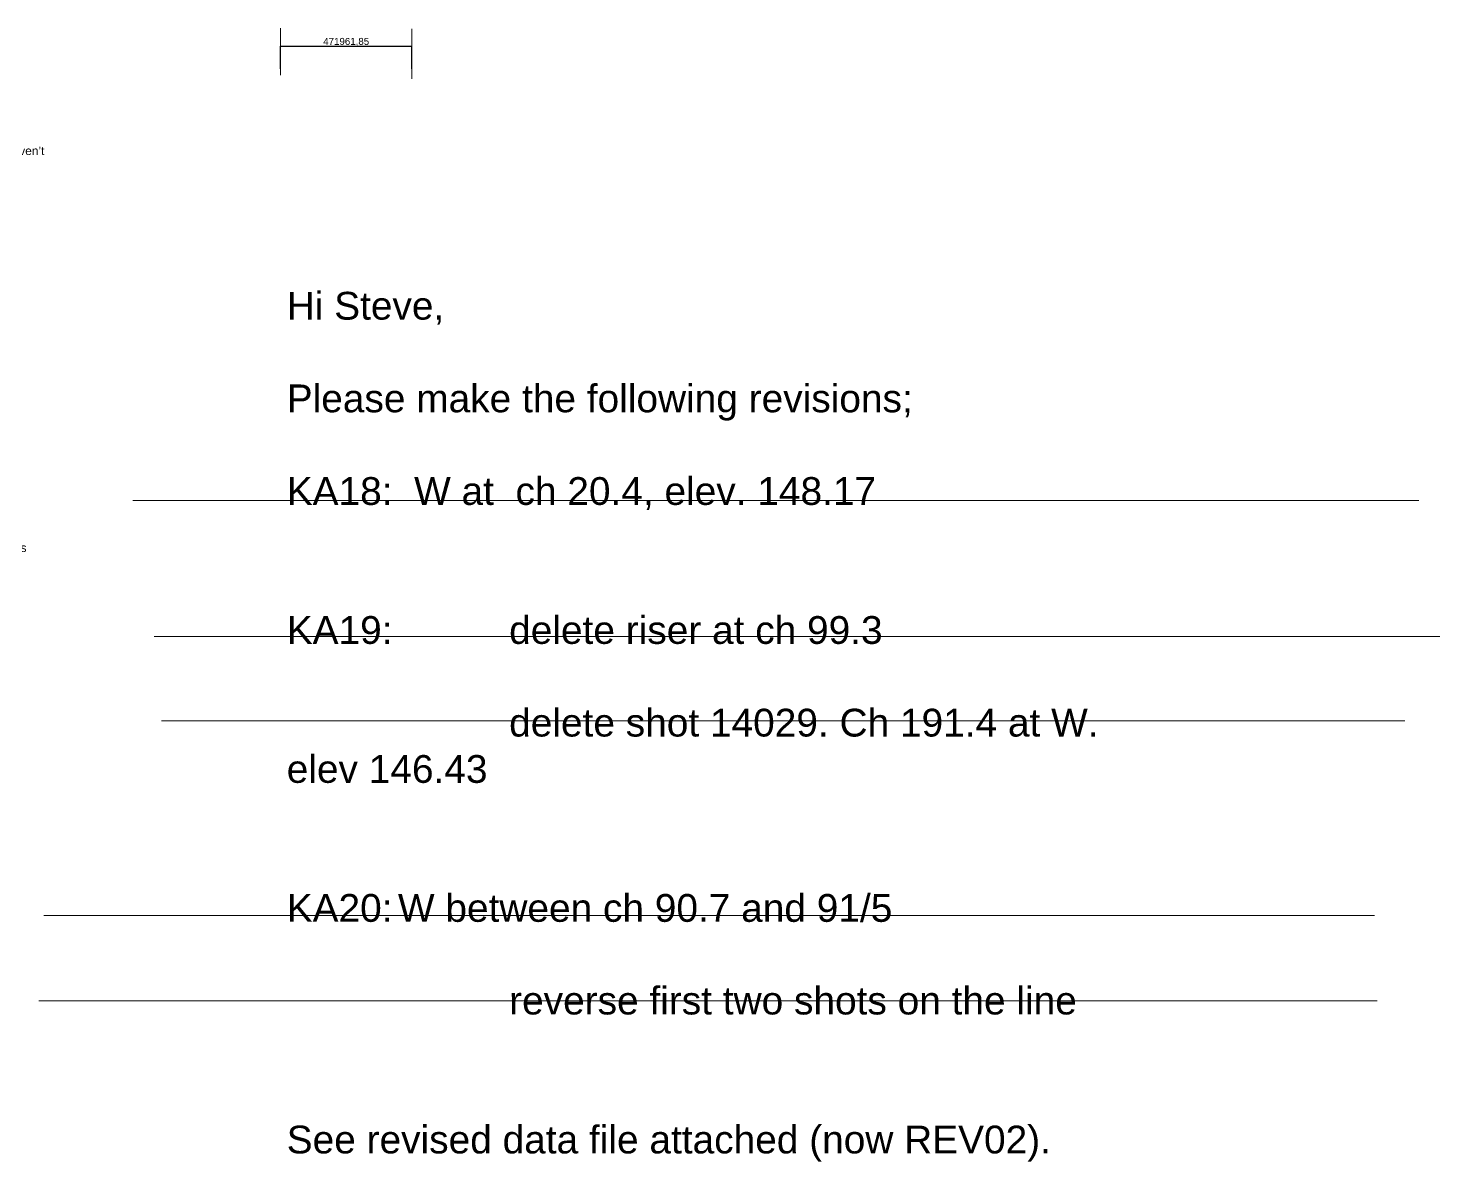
# Model space of a CAD drawing. Header units: millimetres. Extents: x -4102225 to 9709717, y -15023097 to 2258209.
# Drawn here: x -932536 to 4144244, y -4340112 to -260621 of the extents above; entities that cross this region are included whole.
import ezdxf

# ---------------------------------------------------------------- set-up
doc = ezdxf.new("R2010")
doc.units = ezdxf.units.MM
doc.header["$PDMODE"] = 35
doc.header["$PDSIZE"] = 20
doc.layers.get('0').update_dxf_attribs({"lineweight": 0})
doc.styles.get("Standard").update_dxf_attribs({"font": 'arial.ttf'})
doc.dimstyles.new('ISO-25', dxfattribs={"dimtxt": 100, "dimasz": 2.5, "dimexe": 1.25, "dimexo": 0.625, "dimtad": 1, "dimtxsty": 'Standard', "dimcen": 2.5, "dimadec": 0, "dimazin": 0, "dimtfac": 1, "dimtmove": 0, "dimatfit": 3, "dimfxl": 1, "dimarcsym": 0})

# ---------------------------------------------------------------- blocks, each defined once
blk = doc.blocks.new('*D6')
at = {"color": 0, "lineweight": -2, "transparency": 16777216}
for p, q in [((-24843, -406629), (-24843, -325380)), ((-24841, -325381), (447116, -325381)), ((447119, -406629), (447119, -325380))]:
    blk.add_line(p, q, dxfattribs=at)
at = {"color": 0, "lineweight": 0, "transparency": 16777216}
for points in [[(-24841, -325380), (-24841, -325381), (-24843, -325381)], [(447116, -325380), (447116, -325381), (447119, -325381)]]:
    blk.add_solid(points, dxfattribs=at)
at = {"layer": 'Defpoints', "color": 0, "lineweight": 0, "transparency": 16777216}
for p in [(447119, -325381), (-24843, -406629), (447119, -406629)]:
    blk.add_point(p, dxfattribs=at)
at = {"color": 0, "transparency": 16777216, "insert": (211138, -310356), "char_height": 25000, "attachment_point": 5}
blk.add_mtext('471961,85', dxfattribs=at)

msp = doc.modelspace()

# ---------------------------------------------------------------- linework, layer by layer
at = {"color": 2, "true_color": 0xf1eb1f}
for p, q in [((-24843.305, -260621.431), (-24843.305, -429815.965)), ((447118.542, -262341.317), (447118.542, -443195.95))]:
    msp.add_line(p, q, dxfattribs=at)
for p, q in [((-556635.394, -1959782.369), (4068854.929, -1959782.369)), ((-479044.038, -2449635.548), (4144244.05, -2449635.548)), ((-452662.947, -2752826.163), (4018933.759, -2752826.163)), ((-875946.499, -3453645.307), (3909369.859, -3453645.307)), ((3919330.125, -3760942.946), (-894721.146, -3760942.946))]:
    msp.add_line(p, q)

# ---------------------------------------------------------------- texts
at = {"linetype": 'Continuous', "lineweight": 0, "insert": (-3600389.245, -380354.414), "char_height": 30605.132685, "width": 2721810.66768, "attachment_point": 1}
msp.add_mtext('\\PHi Steve,\\P\\PHere are some revisions to the revisions (from Aug.2nd), and revsions to KA 35-59.  See the attached data file REV05.\\P^I^I\\P\\PKA20^I^IThere is a station at change 64.3 that has no associated riser.  I asked you to put in a W between 90.7 and 91.5, but as you haven’t done this, you could simply ^I^I^I^I^Iremove the WL at 91.5\\P\\PKA21^I^ILook back at my email from August 2nd.  You only did the first of three revisions.\\P\\P\\P^I^I^I—KA21:^IW at ch 131.5——You did this one\\P^I^I\\P^I^I^I—Delete shot 4075 at ch 139.0\\P\\P^I^I^I—Delete last two shots at ch 150.35 and 150.4 and replace with interpolated shots in data file.\\P\\P\\PKA23^I^IAdjust observation at chainage 177.4 according to revised data file. REV05\\P\\P\\P\\P\\PKA35^I^IRemove 18062 and 18063 at chainage 44.  As per revised data file REV05\\P\\P\\PKA36^I^IRemove 18032 at chainage 18.79 and put W on 18033. Ch. 19.4\\P^I^I^I\\P^I^I^IRemove 18034 at chainage 18.47\\P\\P^I^I^IRemove KA36 (misnamed)  at chainage 29.0\\P\\P\\PKA38^I^IRiser inconsistencies at Ch 44.77 and  Ch 48.66 and Ch 58.47. and at Ch 39.76 the riser appears a little heavier than the others (the vertical portion).', dxfattribs=at)
at = {"insert": (-2846.715, -1209419.346), "char_height": 100000, "width": 3013772.16917, "attachment_point": 1}
msp.add_mtext('Hi Steve,\\P\\PPlease make the following revisions;\\P\\PKA18:  W at  ch 20.4, elev. 148.17\\P\\P\\PKA19: ^Idelete riser at ch 99.3\\P\\P^I^Idelete shot 14029. Ch 191.4 at W. elev 146.43\\P\\P\\PKA20:^IW between ch 90.7 and 91/5\\P\\P^I^Ireverse first two shots on the line\\P\\P\\PSee revised data file attached (now REV02).\\P\\P\\P', dxfattribs=at)

# ---------------------------------------------------------------- dimensions: what is measured, and where the dimension line sits
at = {"color": 2, "true_color": 0xf1eb1f}
dim = msp.add_linear_dim(base=(447118.542, -325380.896), p1=(-24843.305, -406629.193), p2=(447118.542, -406629.193), dimstyle='ISO-25', override={"dimtxt": 25000}, dxfattribs=at)
dim.commit()
dim.dimension.update_dxf_attribs({"geometry": '*D6', "text_midpoint": (211137.619, -310356.397)})

doc.saveas('drawing.dxf')
